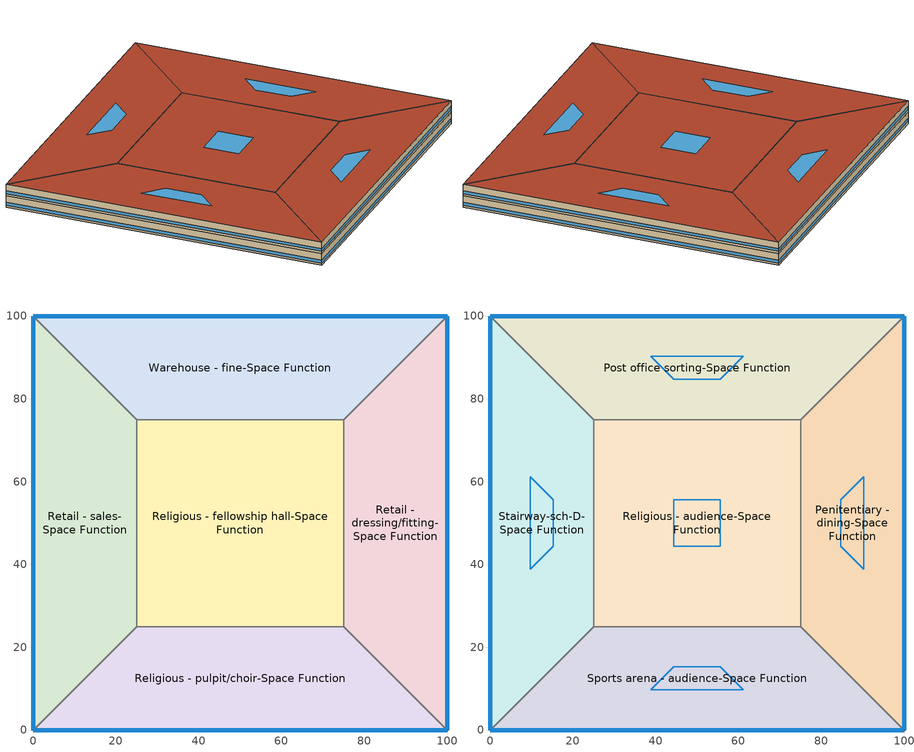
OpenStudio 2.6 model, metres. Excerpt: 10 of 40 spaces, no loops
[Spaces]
Retail - sales-Space Function
 floor to Sports arena - court c1-Space Function: 0,0 0,100 25,75 25,25 z22.8
 wall outside: 0,100 0,0 z22.8:26.6
 wall to Warehouse - fine-Space Function: 25,75 0,100 z22.8:26.6
 wall to Religious - fellowship hall-Space Function: 25,25 25,75 z22.8:26.6
 wall to Religious - pulpit/choir-Space Function: 0,0 25,25 z22.8:26.6
 window: 0,99.97 0,0.03 z23.56:24.51
Warehouse - fine-Space Function
 floor to Sports arena - ring-Space Function: 0,100 100,100 75,75 25,75 z22.8
 wall outside: 100,100 0,100 z22.8:26.6
 wall to Retail - dressing/fitting-Space Function: 75,75 100,100 z22.8:26.6
 wall to Religious - fellowship hall-Space Function: 25,75 75,75 z22.8:26.6
 window: 99.97,100 0.03,100 z23.56:24.51
Retail - dressing/fitting-Space Function
 floor to Sales area-Space Function: 100,100 100,0 75,25 75,75 z22.8
 wall outside: 100,0 100,100 z22.8:26.6
 wall to Religious - pulpit/choir-Space Function: 75,25 100,0 z22.8:26.6
 wall to Religious - fellowship hall-Space Function: 75,75 75,25 z22.8:26.6
 window: 100,0.03 100,99.97 z23.56:24.51
Religious - pulpit/choir-Space Function
 floor to Retail - mall concourse-Space Function: 100,0 0,0 25,25 75,25 z22.8
 wall outside: 0,0 100,0 z22.8:26.6
 wall to Religious - fellowship hall-Space Function: 75,25 25,25 z22.8:26.6
 window: 0.03,0 99.97,0 z23.56:24.51
Religious - fellowship hall-Space Function
 floor to Transp. concourse-Space Function: 25,25 25,75 75,75 75,25 z22.8
Stairway-sch-D-Space Function
 floor to Retail - sales-Space Function: 0,0 0,100 25,75 25,25 z26.6
 wall outside: 0,100 0,0 z26.6:30.4
 wall to Post office sorting-Space Function: 25,75 0,100 z26.6:30.4
 wall to Religious - audience-Space Function: 25,25 25,75 z26.6:30.4
 wall to Sports arena - audience-Space Function: 0,0 25,25 z26.6:30.4
 window: 0,99.97 0,0.03 z27.36:28.31
 roof outside: 25,25 25,75 0,100 0,0 z30.4
 skylight: 15.3,44.41 15.3,55.59 9.7,61.18 9.7,38.82 z30.4
Post office sorting-Space Function
 floor to Warehouse - fine-Space Function: 0,100 100,100 75,75 25,75 z26.6
 wall outside: 100,100 0,100 z26.6:30.4
 wall to Penitentiary - dining-Space Function: 75,75 100,100 z26.6:30.4
 wall to Religious - audience-Space Function: 25,75 75,75 z26.6:30.4
 window: 99.97,100 0.03,100 z27.36:28.31
 roof outside: 25,75 75,75 100,100 0,100 z30.4
 skylight: 44.41,84.7 55.59,84.7 61.18,90.3 38.82,90.3 z30.4
Penitentiary - dining-Space Function
 floor to Retail - dressing/fitting-Space Function: 100,100 100,0 75,25 75,75 z26.6
 wall outside: 100,0 100,100 z26.6:30.4
 wall to Sports arena - audience-Space Function: 75,25 100,0 z26.6:30.4
 wall to Religious - audience-Space Function: 75,75 75,25 z26.6:30.4
 window: 100,0.03 100,99.97 z27.36:28.31
 roof outside: 75,75 75,25 100,0 100,100 z30.4
 skylight: 84.7,55.59 84.7,44.41 90.3,38.82 90.3,61.18 z30.4
Sports arena - audience-Space Function
 floor to Religious - pulpit/choir-Space Function: 100,0 0,0 25,25 75,25 z26.6
 wall outside: 0,0 100,0 z26.6:30.4
 wall to Religious - audience-Space Function: 75,25 25,25 z26.6:30.4
 window: 0.03,0 99.97,0 z27.36:28.31
 roof outside: 75,25 25,25 0,0 100,0 z30.4
 skylight: 55.59,15.3 44.41,15.3 38.82,9.7 61.18,9.7 z30.4
Religious - audience-Space Function
 floor to Religious - fellowship hall-Space Function: 25,25 25,75 75,75 75,25 z26.6
 roof outside: 75,25 75,75 25,75 25,25 z30.4
 skylight: 55.59,44.41 55.59,55.59 44.41,55.59 44.41,44.41 z30.4
[Building]
Building 1: Default Construction Set=BTAP-Mass at hdd = 6250.0; Standards Number of Stories=8; Standards Number of Above Ground Stories=8; Standards Building Type=NECB2011_unknown
[Site]
Fort McMurray AP_AB_CAN: Latitude {deg}=56.653; Longitude {deg}=-111.223; Time Zone {hr}=-7; Elevation {m}=369.1
[Site:WaterMainsTemperature]
Calculation Method=Correlation; Annual Average Outdoor Air Temperature {C}=1.875; Maximum Difference In Monthly Average Outdoor Air Temperatures {deltaC}=34.4
[SizingPeriod:DesignDay] Barometric Pressure {Pa}=96969; Sky Clearness=0; Rain Indicator=0; Snow Indicator=0; Day of Month=21; Daylight Saving Time Indicator=0; Humidity Indicating Type=Wetbulb; Dry-Bulb Temperature Range Modifier Type=DefaultMultipliers
Name | Maximum Dry-Bulb Temperature {C} | Daily Dry-Bulb Temperature Range {deltaC} | Humidity Indicating Conditions at Maximum Dry-Bulb | Wind Speed {m/s} | Wind Direction {deg} | Month | Day Type | Solar Model Indicator | ASHRAE Taub | ASHRAE Taud
Fort McMurray AP Ann Htg 99.6% Condns DB | -36.2 | 0 | -36.2 | 1 | 90 | 1 | WinterDesignDay | ASHRAEClearSky
Fort McMurray AP Ann Clg .4% Condns DB=>MWB | 28.9 | 12.4 | 17.8 | 3.7 | 250 | 7 | SummerDesignDay | ASHRAETau | 0.377 | 2.403
[Site:GroundTemperature:BuildingSurface]
19.527, 19.502, 19.536, 19.598, 20.002, 21.64, 22.225, 22.375, 21.449, 20.121, 19.802, 19.633
[Material:NoMass] Roughness=Smooth; Thermal Absorptance=0.9; Solar Absorptance=0.7
Name | Thermal Resistance {m2-K/W} | Visible Absorptance
Typical Carpet Pad; Typical Carpet Pad 1 | 0.21648 | 0.8
Typical Insulation 1 | 5.91238 | 0.7
Typical Insulation 2 | 4.49096 | 0.7
Typical Insulation 3 | 6.17282 | 0.7
Typical Carpet Pad 2 | 1.25503 | 0.8
Typical Carpet Pad 3; Typical Carpet Pad 4 | 3.45515 | 0.8
Typical Insulation 4 | 0.454528 | 0.7
Typical Insulation 5 | 0.454545 | 0.7
[Material]
Name | Roughness | Thickness {m} | Conductivity {W/m-K} | Density {kg/m3} | Specific Heat {J/kg-K} | Thermal Absorptance | Solar Absorptance | Visible Absorptance
G05 25mm wood | MediumSmooth | 0.0254 | 0.15 | 608 | 1630 | 0.9 | 0.5 | 0.5
100mm Normalweight concrete floor 1 | MediumSmooth | 0.1016 | 2.31 | 2322 | 832
G01 13mm gypsum board 1 | Smooth | 0.0127 | 0.16 | 800 | 1090 | 0.9 | 0.7 | 0.5
4 in. Normalweight Concrete Floor 1 | MediumRough | 0.1016 | 2.31 | 2322 | 832 | 0.9 | 0.7 | 0.7
1IN Stucco 1 | Smooth | 0.0253 | 0.6918 | 1858 | 837 | 0.9 | 0.7 | 0.92
8IN CONCRETE HW RefBldg 1 | Rough | 0.2032 | 1.311 | 2240 | 836.8 | 0.9 | 0.7 | 0.7
1/2IN Gypsum 1 | Smooth | 0.0127 | 0.16 | 784.9 | 830 | 0.9 | 0.4 | 0.4
Metal Roof Surface 1; F08 Metal surface 1 | Smooth | 0.0008 | 45.28 | 7824 | 500 | 0.9 | 0.7 | 0.7
6 in. Normalweight Concrete Floor 1; 6 in. Normalweight Concrete Floor 2; 6 in. Normalweight Concrete Floor 3 | MediumRough | 0.1524 | 2.31 | 2322 | 832 | 0.9 | 0.7 | 0.7
[Construction]
BTAP-Int-Partition; BTAP-Int-Door: G05 25mm wood
BTAP-Int-Floor: 100mm Normalweight concrete floor 1, Typical Carpet Pad
BTAP-Int-Wall: G01 13mm gypsum board 1, G01 13mm gypsum board 1
BTAP-Int-Ceiling: Typical Carpet Pad, 100mm Normalweight concrete floor 1
BTAP-Int-Window: SimpleGlazing
BTAP-Ext-Floor-Mass:U-0.162: Typical Insulation 1, 4 in. Normalweight Concrete Floor 1, Typical Carpet Pad 1
BTAP-Ext-Wall-Mass:U-0.21: 1IN Stucco 1, 8IN CONCRETE HW RefBldg 1, Typical Insulation 2, 1/2IN Gypsum 1
BTAP-Ext-Roof-Metal:U-0.162: Metal Roof Surface 1, Typical Insulation 3
BTAP-Grnd-Floor-Mass:U-0.757: 6 in. Normalweight Concrete Floor 1, Typical Carpet Pad 2
BTAP-Grnd-Wall-Mass:U-0.284: 6 in. Normalweight Concrete Floor 2, Typical Carpet Pad 3
BTAP-Grnd-Roof-Mass:U-0.284: 6 in. Normalweight Concrete Floor 3, Typical Carpet Pad 4
BTAP-Ext-FixedWindow:U=0.220 SHGC=0.600; BTAP-Ext-GlassDoors:U=0.220 SHGC=0.600; BTAP-Ext-Skylights:U=0.220 SHGC=0.600; BTAP-Ext-DaylightDomes:U=0.220 SHGC=0.600; BTAP-Ext-DaylightDiffuser:U=0.220 SHGC=0.600: SimpleGlazing:U=0.220 SHGC=0.600
BTAP-Ext-Door:U-2.2: F08 Metal surface 1, Typical Insulation 4
BTAP-Ext-OverHeadDoor:U-2.2: Typical Insulation 5
[DefaultConstructionSet]
BTAP-Mass at hdd = 6250.0: Default Exterior Surface Constructions=BTAP-Mass at hdd = 6250.0; Default Interior Surface Constructions=Default Surface Constructions 2; Default Ground Contact Surface Constructions=BTAP-Mass at hdd = 6250.0 1; Default Exterior SubSurface Constructions=BTAP-Mass at hdd = 6250.0; Default Interior SubSurface Constructions=Default Sub Surface Constructions 2; Interior Partition Construction=BTAP-Int-Partition
[DefaultSurfaceConstructions]
Name | Floor Construction | Wall Construction | Roof Ceiling Construction
Default Surface Constructions 2 | BTAP-Int-Floor | BTAP-Int-Wall | BTAP-Int-Ceiling
BTAP-Mass at hdd = 6250.0 | BTAP-Ext-Floor-Mass:U-0.162 | BTAP-Ext-Wall-Mass:U-0.21 | BTAP-Ext-Roof-Metal:U-0.162
BTAP-Mass at hdd = 6250.0 1 | BTAP-Grnd-Floor-Mass:U-0.757 | BTAP-Grnd-Wall-Mass:U-0.284 | BTAP-Grnd-Roof-Mass:U-0.284
[DefaultSubSurfaceConstructions]
Name | Fixed Window Construction | Operable Window Construction | Door Construction | Glass Door Construction | Overhead Door Construction | Skylight Construction | Tubular Daylight Dome Construction | Tubular Daylight Diffuser Construction
Default Sub Surface Constructions 2 | BTAP-Int-Window | BTAP-Int-Window | BTAP-Int-Door
BTAP-Mass at hdd = 6250.0 | BTAP-Ext-FixedWindow:U=0.220 SHGC=0.600 | BTAP-Ext-FixedWindow:U=0.220 SHGC=0.600 | BTAP-Ext-Door:U-2.2 | BTAP-Ext-GlassDoors:U=0.220 SHGC=0.600 | BTAP-Ext-OverHeadDoor:U-2.2 | BTAP-Ext-Skylights:U=0.220 SHGC=0.600 | BTAP-Ext-DaylightDomes:U=0.220 SHGC=0.600 | BTAP-Ext-DaylightDiffuser:U=0.220 SHGC=0.600
[WindowMaterial:SimpleGlazingSystem] U-Factor {W/m2-K}=2.2; Solar Heat Gain Coefficient=0.6; Visible Transmittance=0.21
SimpleGlazing; SimpleGlazing:U=0.220 SHGC=0.600
[BuildingStory] Nominal Floor to Floor Height {m}=3.8
Name | Nominal Z Coordinate {m}
Story 7 | 22.8
Story 8 | 26.6
[Space]
Name | Space Type | Building Story | Thermal Zone
Retail - sales-Space Function | Space Function Retail - sales | Story 7 | ALL_ST=Retail - sales_FL=Story 7_SCH=C
Warehouse - fine-Space Function | Space Function Warehouse - fine | Story 7 | ALL_ST=Warehouse - fine_FL=Story 7_SCH=A
Retail - dressing/fitting-Space Function | Space Function Retail - dressing/fitting | Story 7 | ALL_ST=Retail - dressing/fitting_FL=Story 7_SCH=C
Religious - pulpit/choir-Space Function | Space Function Religious - pulpit/choir | Story 7 | ALL_ST=Religious - pulpit/choir_FL=Story 7_SCH=I
Religious - fellowship hall-Space Function | Space Function Religious - fellowship hall | Story 7 | ALL_ST=Religious - fellowship hall_FL=Story 7_SCH=C
Stairway-sch-D-Space Function | Space Function Stairway-sch-A | Story 8 | WILD_ST=Stairway-sch-D_FL=Story 8_SCH=A
Post office sorting-Space Function | Space Function Post office sorting | Story 8 | ALL_ST=Post office sorting_FL=Story 8_SCH=A
Penitentiary - dining-Space Function | Space Function Penitentiary - dining | Story 8 | ALL_ST=Penitentiary - dining_FL=Story 8_SCH=B
Sports arena - audience-Space Function | Space Function Sports arena - audience | Story 8 | ALL_ST=Sports arena - audience_FL=Story 8_SCH=B
Religious - audience-Space Function | Space Function Religious - audience | Story 8 | ALL_ST=Religious - audience_FL=Story 8_SCH=I
[SpaceType] Standards Building Type=Space Function
Name | Default Schedule Set | Design Specification Outdoor Air Object | Standards Space Type
Space Function Penitentiary - dining | Space Function Penitentiary - dining Schedule Set | Space Function Penitentiary - dining Ventilation | Penitentiary - dining
Space Function Post office sorting | Space Function Post office sorting Schedule Set | Space Function Post office sorting Ventilation | Post office sorting
Space Function Religious - audience | Space Function Religious - audience Schedule Set | Space Function Religious - audience Ventilation | Religious - audience
Space Function Religious - fellowship hall | Space Function Religious - fellowship hall Schedule Set | Space Function Religious - fellowship hall Ventilation | Religious - fellowship hall
Space Function Religious - pulpit/choir | Space Function Religious - pulpit/choir Schedule Set | Space Function Religious - pulpit/choir Ventilation | Religious - pulpit/choir
Space Function Retail - dressing/fitting | Space Function Retail - dressing/fitting Schedule Set | Space Function Retail - dressing/fitting Ventilation | Retail - dressing/fitting
Space Function Retail - sales | Space Function Retail - sales Schedule Set | Space Function Retail - sales Ventilation | Retail - sales
Space Function Sports arena - audience | Space Function Sports arena - audience Schedule Set | Space Function Sports arena - audience Ventilation | Sports arena - audience
Space Function Stairway-sch-A | Space Function Stairway-sch-A Schedule Set | Space Function Stairway-sch-A Ventilation | Stairway-sch-A
Space Function Warehouse - fine | Space Function Warehouse - fine Schedule Set | Space Function Warehouse - fine Ventilation | Warehouse - fine
[People:Definition] Number of People Calculation Method=People/Area; Fraction Radiant=0.3
Name | People per Space Floor Area {person/m2}
Space Function Penitentiary - dining People Definition | 0.0999967
Space Function Post office sorting People Definition | 0.0500522
Space Function Religious - audience People Definition; Space Function Religious - fellowship hall People Definition; Space Function Religious - pulpit/choir People Definition; Space Function Sports arena - audience People Definition | 0.199993
Space Function Retail - dressing/fitting People Definition; Space Function Retail - sales People Definition | 0.0333681
Space Function Stairway-sch-A People Definition | 0.0049514
Space Function Warehouse - fine People Definition | 0.0200209
[People] Work Efficiency Schedule=Work Efficiency Schedule; Clothing Insulation Schedule=Clothing Schedule; Air Velocity Schedule=Air Velocity Schedule; Multiplier=1
Name | People Definition | Space or SpaceType
Space Function Penitentiary - dining People | Space Function Penitentiary - dining People Definition | Space Function Penitentiary - dining
Space Function Post office sorting People | Space Function Post office sorting People Definition | Space Function Post office sorting
Space Function Religious - audience People | Space Function Religious - audience People Definition | Space Function Religious - audience
Space Function Religious - fellowship hall People | Space Function Religious - fellowship hall People Definition | Space Function Religious - fellowship hall
Space Function Religious - pulpit/choir People | Space Function Religious - pulpit/choir People Definition | Space Function Religious - pulpit/choir
Space Function Retail - dressing/fitting People | Space Function Retail - dressing/fitting People Definition | Space Function Retail - dressing/fitting
Space Function Retail - sales People | Space Function Retail - sales People Definition | Space Function Retail - sales
Space Function Sports arena - audience People | Space Function Sports arena - audience People Definition | Space Function Sports arena - audience
Space Function Stairway-sch-A People | Space Function Stairway-sch-A People Definition | Space Function Stairway-sch-A
Space Function Warehouse - fine People | Space Function Warehouse - fine People Definition | Space Function Warehouse - fine
[Lights:Definition] Design Level Calculation Method=Watts/Area; Fraction Radiant=0.5; Fraction Visible=0.2
Name | Watts per Space Floor Area {W/m2}
Space Function Penitentiary - dining Lights Definition | 11.4999
Space Function Post office sorting Lights Definition | 10.0999
Space Function Religious - audience Lights Definition; Space Function Religious - pulpit/choir Lights Definition | 18.1998
Space Function Religious - fellowship hall Lights Definition | 6.89994
Space Function Retail - dressing/fitting Lights Definition | 8.45993
Space Function Retail - sales Lights Definition | 18.0998
Space Function Sports arena - audience Lights Definition | 4.59996
Space Function Stairway-sch-A Lights Definition | 7.39994
Space Function Warehouse - fine Lights Definition | 10.1999
[Lights] Fraction Replaceable=1
Name | Lights Definition | Space or SpaceType
Space Function Penitentiary - dining Lights | Space Function Penitentiary - dining Lights Definition | Space Function Penitentiary - dining
Space Function Post office sorting Lights | Space Function Post office sorting Lights Definition | Space Function Post office sorting
Space Function Religious - audience Lights | Space Function Religious - audience Lights Definition | Space Function Religious - audience
Space Function Religious - fellowship hall Lights | Space Function Religious - fellowship hall Lights Definition | Space Function Religious - fellowship hall
Space Function Religious - pulpit/choir Lights | Space Function Religious - pulpit/choir Lights Definition | Space Function Religious - pulpit/choir
Space Function Retail - dressing/fitting Lights | Space Function Retail - dressing/fitting Lights Definition | Space Function Retail - dressing/fitting
Space Function Retail - sales Lights | Space Function Retail - sales Lights Definition | Space Function Retail - sales
Space Function Sports arena - audience Lights | Space Function Sports arena - audience Lights Definition | Space Function Sports arena - audience
Space Function Stairway-sch-A Lights | Space Function Stairway-sch-A Lights Definition | Space Function Stairway-sch-A
Space Function Warehouse - fine Lights | Space Function Warehouse - fine Lights Definition | Space Function Warehouse - fine
[ElectricEquipment:Definition] Design Level Calculation Method=Watts/Area; Fraction Radiant=0.5
Name | Watts per Space Floor Area {W/m2}
Space Function Penitentiary - dining Elec Equip Definition; Space Function Religious - audience Elec Equip Definition; Space Function Religious - fellowship hall Elec Equip Definition; Space Function Religious - pulpit/choir Elec Equip Definition; Space Function Warehouse - fine Elec Equip Definition | 0.999992
Space Function Post office sorting Elec Equip Definition | 7.49994
Space Function Retail - dressing/fitting Elec Equip Definition; Space Function Retail - sales Elec Equip Definition | 2.49998
[ElectricEquipment]
Name | Electric Equipment Definition | Space or SpaceType
Space Function Penitentiary - dining Elec Equip | Space Function Penitentiary - dining Elec Equip Definition | Space Function Penitentiary - dining
Space Function Post office sorting Elec Equip | Space Function Post office sorting Elec Equip Definition | Space Function Post office sorting
Space Function Religious - audience Elec Equip | Space Function Religious - audience Elec Equip Definition | Space Function Religious - audience
Space Function Religious - fellowship hall Elec Equip | Space Function Religious - fellowship hall Elec Equip Definition | Space Function Religious - fellowship hall
Space Function Religious - pulpit/choir Elec Equip | Space Function Religious - pulpit/choir Elec Equip Definition | Space Function Religious - pulpit/choir
Space Function Retail - dressing/fitting Elec Equip | Space Function Retail - dressing/fitting Elec Equip Definition | Space Function Retail - dressing/fitting
Space Function Retail - sales Elec Equip | Space Function Retail - sales Elec Equip Definition | Space Function Retail - sales
Space Function Warehouse - fine Elec Equip | Space Function Warehouse - fine Elec Equip Definition | Space Function Warehouse - fine
[DesignSpecification:OutdoorAir] Outdoor Air Method=Sum; Outdoor Air Flow per Person {m3/s-person}=0; Outdoor Air Flow Rate {m3/s}=0; Outdoor Air Flow Air Changes per Hour {1/hr}=0
Name | Outdoor Air Flow per Floor Area {m3/s-m2}
Space Function Penitentiary - dining Ventilation | 0.0035814
Space Function Post office sorting Ventilation | 0.00087884
Space Function Religious - audience Ventilation; Space Function Religious - fellowship hall Ventilation; Space Function Religious - pulpit/choir Ventilation | 0.0033528
Space Function Retail - dressing/fitting Ventilation; Space Function Retail - sales Ventilation | 0.00118364
Space Function Sports arena - audience Ventilation | 0.0060198
Space Function Stairway-sch-A Ventilation; Space Function Warehouse - fine Ventilation | 0.0003048
[DefaultScheduleSet] People Activity Level Schedule=NECB-Activity; Infiltration Schedule=Always On
Name | Number of People Schedule | Lighting Schedule | Electric Equipment Schedule
Space Function Penitentiary - dining Schedule Set; Space Function Sports arena - audience Schedule Set | NECB-B-Occupancy | NECB-B-Lighting | NECB-B-Electric-Equipment
Space Function Post office sorting Schedule Set; Space Function Stairway-sch-A Schedule Set; Space Function Warehouse - fine Schedule Set | NECB-A-Occupancy | NECB-A-Lighting | NECB-A-Electric-Equipment
Space Function Religious - audience Schedule Set; Space Function Religious - pulpit/choir Schedule Set | NECB-I-Occupancy | NECB-I-Lighting | NECB-I-Electric-Equipment
Space Function Religious - fellowship hall Schedule Set; Space Function Retail - dressing/fitting Schedule Set; Space Function Retail - sales Schedule Set | NECB-C-Occupancy | NECB-C-Lighting | NECB-C-Electric-Equipment
[ThermostatSetpoint:DualSetpoint]
Name | Heating Setpoint Temperature Schedule | Cooling Setpoint Temperature Schedule
Space Function Penitentiary - dining Thermostat 3; Space Function Sports arena - audience Thermostat 3 | NECB-B-Thermostat Setpoint-Heating | NECB-B-Thermostat Setpoint-Cooling
Space Function Post office sorting Thermostat 3; Space Function Warehouse - fine Thermostat 3; Space Function Stairway-sch-A Thermostat 6 | NECB-A-Thermostat Setpoint-Heating | NECB-A-Thermostat Setpoint-Cooling
Space Function Religious - audience Thermostat 3; Space Function Religious - pulpit/choir Thermostat 3 | NECB-I-Thermostat Setpoint-Heating | NECB-I-Thermostat Setpoint-Cooling
Space Function Religious - fellowship hall Thermostat 3; Space Function Retail - dressing/fitting Thermostat 3; Space Function Retail - sales Thermostat 3 | NECB-C-Thermostat Setpoint-Heating | NECB-C-Thermostat Setpoint-Cooling
[SpaceInfiltration:DesignFlowRate] Schedule=Always On Discrete; Design Flow Rate Calculation Method=Flow/ExteriorArea; Flow per Exterior Surface Area {m3/s-m2}=0.00025; Constant Term Coefficient=0; Temperature Term Coefficient=0; Velocity Term Coefficient=0.224; Velocity Squared Term Coefficient=0
Name | Space or SpaceType
Penitentiary - dining-Space Function Infiltration | Penitentiary - dining-Space Function
Post office sorting-Space Function Infiltration | Post office sorting-Space Function
Religious - audience-Space Function Infiltration | Religious - audience-Space Function
Religious - pulpit/choir-Space Function Infiltration | Religious - pulpit/choir-Space Function
Retail - dressing/fitting-Space Function Infiltration | Retail - dressing/fitting-Space Function
Retail - sales-Space Function Infiltration | Retail - sales-Space Function
Sports arena - audience-Space Function Infiltration | Sports arena - audience-Space Function
Stairway-sch-D-Space Function Infiltration | Stairway-sch-D-Space Function
Warehouse - fine-Space Function Infiltration | Warehouse - fine-Space Function
[ThermalZone] Use Ideal Air Loads=No
Name | Thermostat
ALL_ST=Penitentiary - dining_FL=Story 8_SCH=B | Space Function Penitentiary - dining Thermostat 3
ALL_ST=Post office sorting_FL=Story 8_SCH=A | Space Function Post office sorting Thermostat 3
ALL_ST=Religious - audience_FL=Story 8_SCH=I | Space Function Religious - audience Thermostat 3
ALL_ST=Religious - fellowship hall_FL=Story 7_SCH=C | Space Function Religious - fellowship hall Thermostat 3
ALL_ST=Religious - pulpit/choir_FL=Story 7_SCH=I | Space Function Religious - pulpit/choir Thermostat 3
ALL_ST=Retail - dressing/fitting_FL=Story 7_SCH=C | Space Function Retail - dressing/fitting Thermostat 3
ALL_ST=Retail - sales_FL=Story 7_SCH=C | Space Function Retail - sales Thermostat 3
ALL_ST=Sports arena - audience_FL=Story 8_SCH=B | Space Function Sports arena - audience Thermostat 3
ALL_ST=Warehouse - fine_FL=Story 7_SCH=A | Space Function Warehouse - fine Thermostat 3
WILD_ST=Stairway-sch-D_FL=Story 8_SCH=A | Space Function Stairway-sch-A Thermostat 6
[AvailabilityManager:NightCycle] Control Type=CycleOnAny; Thermostat Tolerance {deltaC}=1; Cycling Run Time {s}=3600
Availability Manager Night Cycle 1; Availability Manager Night Cycle 2; Availability Manager Night Cycle 3; Availability Manager Night Cycle 4; Availability Manager Night Cycle 5; Availability Manager Night Cycle 6; Availability Manager Night Cycle 7; Availability Manager Night Cycle 8; Availability Manager Night Cycle 9; Availability Manager Night Cycle 10; Availability Manager Night Cycle 11; Availability Manager Night Cycle 12; Availability Manager Night Cycle 13; Availability Manager Night Cycle 14; Availability Manager Night Cycle 15; Availability Manager Night Cycle 16; Availability Manager Night Cycle 17
[HeatExchanger:AirToAir:SensibleAndLatent] Availability Schedule=Always On Discrete; Nominal Supply Air Flow Rate {m3/s}=autosize; Sensible Effectiveness at 100% Heating Air Flow=0.5; Latent Effectiveness at 100% Heating Air Flow=0.5; Sensible Effectiveness at 75% Heating Air Flow=0.5; Latent Effectiveness at 75% Heating Air Flow=0.5; Sensible Effectiveness at 100% Cooling Air Flow=0.5; Latent Effectiveness at 100% Cooling Air Flow=0.5; Sensible Effectiveness at 75% Cooling Air Flow=0.5; Latent Effectiveness at 75% Cooling Air Flow=0.5; Supply Air Outlet Temperature Control=Yes; Heat Exchanger Type=Rotary; Frost Control Type=ExhaustOnly; Threshold Temperature {C}=-23.3; Initial Defrost Time Fraction=0.167; Rate of Defrost Time Fraction Increase {1/K}=1.44; Economizer Lockout=Yes
Name | Nominal Electric Power {W}
Sys_3_PSZ ALL_ST=Penitentiary - dining_FL=Story 8_SCH=B ERV | 4868.1
Sys_4_PSZ_ALL_ST=Storage area_FL=Story 2_SCH=E ERV | 1963.57
Sys_4_PSZ_WILD_ST=Stairway-sch-A_FL=Story 4_SCH=A ERV | 4150.51
Sys_6_VAV with Reheat ERV | 2100.26
Sys_6_VAV with Reheat 1 ERV | 7430.92
Sys_6_VAV with Reheat 3 ERV | 5726.93
Sys_6_VAV with Reheat 4 ERV | 15584.1
Sys_6_VAV with Reheat 5 ERV | 13759.4
Sys_6_VAV with Reheat 6 ERV | 15344.9
[SetpointManager:OutdoorAirPretreat] Minimum Setpoint Temperature {C}=-99; Maximum Setpoint Temperature {C}=99; Minimum Setpoint Humidity Ratio {kgWater/kgDryAir}=1e-05; Maximum Setpoint Humidity Ratio {kgWater/kgDryAir}=1
Setpoint Manager Outdoor Air Pretreat 1; Setpoint Manager Outdoor Air Pretreat 2; Setpoint Manager Outdoor Air Pretreat 3; Setpoint Manager Outdoor Air Pretreat 4; Setpoint Manager Outdoor Air Pretreat 5; Setpoint Manager Outdoor Air Pretreat 6; Setpoint Manager Outdoor Air Pretreat 7; Setpoint Manager Outdoor Air Pretreat 8; Setpoint Manager Outdoor Air Pretreat 9
[Schedule:Ruleset]
Clothing Schedule: Default Day Schedule=Clothing Schedule Default Winter Clothes
Air Velocity Schedule: Default Day Schedule=Air Velocity Schedule Default
Work Efficiency Schedule: Default Day Schedule=Work Efficiency Schedule Default
NECB-B-Occupancy: Default Day Schedule=NECB-B-Occupancy Default
NECB-Activity: Default Day Schedule=NECB-Activity Default; Summer Design Day Schedule=NECB-Activity Summer Design Day; Winter Design Day Schedule=NECB-Activity Winter Design Day
NECB-B-Lighting: Default Day Schedule=NECB-B-Lighting Default
NECB-B-Electric-Equipment: Default Day Schedule=NECB-B-Electric-Equipment Default
Always On: Default Day Schedule=Always On Default
NECB-B-Thermostat Setpoint-Heating: Default Day Schedule=NECB-B-Thermostat Setpoint-Heating Default
NECB-B-Thermostat Setpoint-Cooling: Default Day Schedule=NECB-B-Thermostat Setpoint-Cooling Default
NECB-A-Occupancy: Default Day Schedule=NECB-A-Occupancy Default
NECB-A-Lighting: Default Day Schedule=NECB-A-Lighting Default
NECB-A-Electric-Equipment: Default Day Schedule=NECB-A-Electric-Equipment Default
NECB-A-Thermostat Setpoint-Heating: Default Day Schedule=NECB-A-Thermostat Setpoint-Heating Default
NECB-A-Thermostat Setpoint-Cooling: Default Day Schedule=NECB-A-Thermostat Setpoint-Cooling Default
NECB-I-Occupancy: Default Day Schedule=NECB-I-Occupancy Default
NECB-I-Lighting: Default Day Schedule=NECB-I-Lighting Default
NECB-I-Electric-Equipment: Default Day Schedule=NECB-I-Electric-Equipment Default
NECB-I-Thermostat Setpoint-Heating: Default Day Schedule=NECB-I-Thermostat Setpoint-Heating Default
NECB-I-Thermostat Setpoint-Cooling: Default Day Schedule=NECB-I-Thermostat Setpoint-Cooling Default
NECB-C-Occupancy: Default Day Schedule=NECB-C-Occupancy Default
NECB-C-Lighting: Default Day Schedule=NECB-C-Lighting Default
NECB-C-Electric-Equipment: Default Day Schedule=NECB-C-Electric-Equipment Default
NECB-C-Thermostat Setpoint-Heating: Default Day Schedule=NECB-C-Thermostat Setpoint-Heating Default
NECB-C-Thermostat Setpoint-Cooling: Default Day Schedule=NECB-C-Thermostat Setpoint-Cooling Default
[Schedule:Day]
Clothing Schedule Default Winter Clothes; Always On Default: 24, 0, 1
Clothing Schedule Summer Clothes: 24, 0, 0.5
Air Velocity Schedule Default; NECB-A-Electric-Equipment Sat Day; NECB-A-Electric-Equipment Sun|Hol Day: 24, 0, 0.2
Work Efficiency Schedule Default; NECB-A-Occupancy Sat Day; NECB-A-Occupancy Sun|Hol Day: 24, 0, 0
NECB-B-Occupancy Default; NECB-B-Occupancy Default|Wkdy Day: 1, 0, 0.3, 2, 0, 0.1, 9, 0, 0, 10, 0, 0.1, 11, 0, 0.2, 12, 0, 0.5, 13, 0, 0.9, 14, 0, 0.8, 15, 0, 0.5, 17, 0, 0.2, 18, 0, 0.3, 19, 0, 0.6, 22, 0, 0.9, 23, 0, 0.6, 24, 0, 0.4
NECB-B-Occupancy Sat Day: 1, 0, 0.5, 2, 0, 0.3, 9, 0, 0, 10, 0, 0.1, 11, 0, 0.2, 12, 0, 0.5, 13, 0, 0.9, 14, 0, 0.8, 15, 0, 0.5, 17, 0, 0.2, 18, 0, 0.3, 19, 0, 0.6, 22, 0, 0.9, 24, 0, 0.6
NECB-B-Occupancy Sun|Hol Day: 1, 0, 0.1, 2, 0, 0.3, 10, 0, 0, 11, 0, 0.1, 12, 0, 0.4, 14, 0, 0.5, 15, 0, 0.4, 18, 0, 0.2, 19, 0, 0.5, 21, 0, 0.7, 22, 0, 0.5, 23, 0, 0.3, 24, 0, 0.1
NECB-Activity Default; NECB-Activity Winter Design Day; NECB-Activity Summer Design Day: 24, 0, 130
NECB-B-Lighting Default; NECB-B-Lighting Default|Wkdy Day; NECB-B-Lighting Sat Day; NECB-B-Electric-Equipment Default; NECB-B-Electric-Equipment Default|Wkdy Day; NECB-B-Electric-Equipment Sat Day: 1, 0, 0.9, 2, 0, 0.5, 9, 0, 0.1, 10, 0, 0.5, 11, 0, 0.7, 24, 0, 0.9
NECB-B-Lighting Sun|Hol Day; NECB-B-Electric-Equipment Sun|Hol Day: 2, 0, 0.5, 10, 0, 0.1, 11, 0, 0.5, 23, 0, 0.9, 24, 0, 0.5
NECB-B-Thermostat Setpoint-Heating Default; NECB-B-Thermostat Setpoint-Heating Default|Wkdy Day; NECB-B-Thermostat Setpoint-Heating Sat Day: 2, 0, 22, 8, 0, 18, 9, 0, 20, 24, 0, 22
NECB-B-Thermostat Setpoint-Heating Sun|Hol Day: 1, 0, 18, 2, 0, 22, 9, 0, 18, 10, 0, 20, 23, 0, 22, 24, 0, 18
NECB-B-Thermostat Setpoint-Cooling Default; NECB-B-Thermostat Setpoint-Cooling Default|Wkdy Day; NECB-B-Thermostat Setpoint-Cooling Sat Day: 1, 0, 24, 8, 0, 35, 24, 0, 24
NECB-B-Thermostat Setpoint-Cooling Sun|Hol Day: 9, 0, 35, 23, 0, 24, 24, 0, 35
NECB-A-Occupancy Default; NECB-A-Occupancy Default|Wkdy Day: 7, 0, 0, 8, 0, 0.1, 9, 0, 0.7, 12, 0, 0.9, 14, 0, 0.5, 17, 0, 0.9, 18, 0, 0.7, 19, 0, 0.3, 23, 0, 0.1, 24, 0, 0
NECB-A-Lighting Default; NECB-A-Lighting Default|Wkdy Day: 7, 0, 0.05, 8, 0, 0.3, 9, 0, 0.8, 17, 0, 0.9, 18, 0, 0.8, 19, 0, 0.5, 21, 0, 0.3, 23, 0, 0.1, 24, 0, 0.05
NECB-A-Lighting Sat Day; NECB-A-Lighting Sun|Hol Day: 24, 0, 0.05
NECB-A-Electric-Equipment Default; NECB-A-Electric-Equipment Default|Wkdy Day: 7, 0, 0.2, 8, 0, 0.3, 9, 0, 0.8, 18, 0, 0.9, 19, 0, 0.5, 21, 0, 0.3, 24, 0, 0.2
NECB-A-Thermostat Setpoint-Heating Default; NECB-A-Thermostat Setpoint-Heating Default|Wkdy Day: 6, 0, 18, 7, 0, 20, 21, 0, 22, 24, 0, 18
NECB-A-Thermostat Setpoint-Heating Sat Day; NECB-A-Thermostat Setpoint-Heating Sun|Hol Day: 24, 0, 18
NECB-A-Thermostat Setpoint-Cooling Default; NECB-A-Thermostat Setpoint-Cooling Default|Wkdy Day: 6, 0, 35, 21, 0, 24, 24, 0, 35
NECB-A-Thermostat Setpoint-Cooling Sat Day; NECB-A-Thermostat Setpoint-Cooling Sun|Hol Day: 24, 0, 35
NECB-I-Occupancy Default; NECB-I-Occupancy Default|Wkdy Day: 1, 0, 0.1, 15, 0, 0, 18, 0, 0.1, 19, 0, 0.4, 22, 0, 0.8, 23, 0, 0.6, 24, 0, 0.4
NECB-I-Occupancy Sat Day: 1, 0, 0.1, 10, 0, 0, 13, 0, 0.1, 14, 0, 0.4, 15, 0, 0.6, 16, 0, 0.8, 17, 0, 0.6, 18, 0, 0.4, 19, 0, 0.2, 20, 0, 0.4, 22, 0, 0.8, 23, 0, 0.6, 24, 0, 0.4
NECB-I-Occupancy Sun|Hol Day: 8, 0, 0, 9, 0, 0.2, 10, 0, 0.4, 12, 0, 0.8, 13, 0, 0.4, 14, 0, 0.2, 24, 0, 0
NECB-I-Lighting Default; NECB-I-Lighting Default|Wkdy Day: 1, 0, 0.5, 15, 0, 0.05, 18, 0, 0.5, 19, 0, 0.8, 24, 0, 0.9
NECB-I-Lighting Sat Day: 1, 0, 0.5, 10, 0, 0.05, 13, 0, 0.5, 14, 0, 0.8, 17, 0, 0.9, 18, 0, 0.8, 19, 0, 0.6, 20, 0, 0.8, 24, 0, 0.9
NECB-I-Lighting Sun|Hol Day: 8, 0, 0.05, 9, 0, 0.5, 13, 0, 0.9, 14, 0, 0.5, 24, 0, 0.05
NECB-I-Electric-Equipment Default; NECB-I-Electric-Equipment Default|Wkdy Day: 15, 0, 0.1, 18, 0, 0.2, 24, 0, 0.8
NECB-I-Electric-Equipment Sat Day: 10, 0, 0.1, 13, 0, 0.2, 24, 0, 0.8
NECB-I-Electric-Equipment Sun|Hol Day: 8, 0, 0.1, 13, 0, 0.8, 14, 0, 0.2, 24, 0, 0.1
NECB-I-Thermostat Setpoint-Heating Default; NECB-I-Thermostat Setpoint-Heating Default|Wkdy Day: 14, 0, 18, 15, 0, 20, 24, 0, 22
NECB-I-Thermostat Setpoint-Heating Sat Day: 10, 0, 18, 11, 0, 20, 24, 0, 22
NECB-I-Thermostat Setpoint-Heating Sun|Hol Day: 7, 0, 18, 8, 0, 20, 14, 0, 22, 24, 0, 18
NECB-I-Thermostat Setpoint-Cooling Default; NECB-I-Thermostat Setpoint-Cooling Default|Wkdy Day: 14, 0, 35, 24, 0, 24
NECB-I-Thermostat Setpoint-Cooling Sat Day: 10, 0, 35, 24, 0, 24
NECB-I-Thermostat Setpoint-Cooling Sun|Hol Day: 7, 0, 35, 14, 0, 24, 24, 0, 35
NECB-C-Occupancy Default; NECB-C-Occupancy Default|Wkdy Day: 8, 0, 0, 9, 0, 0.1, 10, 0, 0.2, 12, 0, 0.5, 16, 0, 0.7, 17, 0, 0.8, 18, 0, 0.7, 19, 0, 0.5, 21, 0, 0.3, 24, 0, 0
NECB-C-Occupancy Sat Day: 8, 0, 0, 9, 0, 0.1, 10, 0, 0.2, 11, 0, 0.5, 12, 0, 0.6, 13, 0, 0.8, 16, 0, 0.9, 17, 0, 0.8, 18, 0, 0.7, 19, 0, 0.5, 21, 0, 0.2, 24, 0, 0
NECB-C-Occupancy Sun|Hol Day: 10, 0, 0, 11, 0, 0.1, 13, 0, 0.2, 18, 0, 0.4, 19, 0, 0.2, 24, 0, 0
NECB-C-Lighting Default; NECB-C-Lighting Default|Wkdy Day; NECB-C-Lighting Sat Day; NECB-C-Electric-Equipment Default; NECB-C-Electric-Equipment Default|Wkdy Day; NECB-C-Electric-Equipment Sat Day: 8, 0, 0.05, 9, 0, 0.5, 19, 0, 0.9, 20, 0, 0.6, 21, 0, 0.5, 24, 0, 0.05
NECB-C-Lighting Sun|Hol Day; NECB-C-Electric-Equipment Sun|Hol Day: 10, 0, 0.05, 11, 0, 0.5, 18, 0, 0.9, 19, 0, 0.6, 24, 0, 0.05
NECB-C-Thermostat Setpoint-Heating Default; NECB-C-Thermostat Setpoint-Heating Default|Wkdy Day; NECB-C-Thermostat Setpoint-Heating Sat Day: 7, 0, 18, 8, 0, 20, 21, 0, 22, 24, 0, 18
NECB-C-Thermostat Setpoint-Heating Sun|Hol Day: 9, 0, 18, 10, 0, 20, 19, 0, 22, 24, 0, 18
NECB-C-Thermostat Setpoint-Cooling Default; NECB-C-Thermostat Setpoint-Cooling Default|Wkdy Day; NECB-C-Thermostat Setpoint-Cooling Sat Day: 7, 0, 35, 21, 0, 24, 24, 0, 35
NECB-C-Thermostat Setpoint-Cooling Sun|Hol Day: 9, 0, 35, 19, 0, 24, 24, 0, 35
[Schedule:Rule] Date Specification Type=DateRange; Start Day=1
Name | Schedule Ruleset | Rule Order | Day Schedule | Start Month | End Month | End Day | Apply Monday | Apply Tuesday | Apply Wednesday | Apply Thursday | Apply Friday | Apply Saturday | Apply Sunday
Schedule Rule 1 | Clothing Schedule | 0 | Clothing Schedule Summer Clothes | 5 | 9 | 30
Schedule Rule 2 | NECB-B-Occupancy | 2 | NECB-B-Occupancy Default|Wkdy Day | 1 | 12 | 31 | Yes | Yes | Yes | Yes | Yes
Schedule Rule 3 | NECB-B-Occupancy | 1 | NECB-B-Occupancy Sat Day | 1 | 12 | 31 |  |  |  |  |  | Yes
Schedule Rule 4 | NECB-B-Occupancy | 0 | NECB-B-Occupancy Sun|Hol Day | 1 | 12 | 31 |  |  |  |  |  |  | Yes
Schedule Rule 5 | NECB-B-Lighting | 2 | NECB-B-Lighting Default|Wkdy Day | 1 | 12 | 31 | Yes | Yes | Yes | Yes | Yes
Schedule Rule 6 | NECB-B-Lighting | 1 | NECB-B-Lighting Sat Day | 1 | 12 | 31 |  |  |  |  |  | Yes
Schedule Rule 7 | NECB-B-Lighting | 0 | NECB-B-Lighting Sun|Hol Day | 1 | 12 | 31 |  |  |  |  |  |  | Yes
Schedule Rule 8 | NECB-B-Electric-Equipment | 2 | NECB-B-Electric-Equipment Default|Wkdy Day | 1 | 12 | 31 | Yes | Yes | Yes | Yes | Yes
Schedule Rule 9 | NECB-B-Electric-Equipment | 1 | NECB-B-Electric-Equipment Sat Day | 1 | 12 | 31 |  |  |  |  |  | Yes
Schedule Rule 10 | NECB-B-Electric-Equipment | 0 | NECB-B-Electric-Equipment Sun|Hol Day | 1 | 12 | 31 |  |  |  |  |  |  | Yes
Schedule Rule 11 | NECB-B-Thermostat Setpoint-Heating | 2 | NECB-B-Thermostat Setpoint-Heating Default|Wkdy Day | 1 | 12 | 31 | Yes | Yes | Yes | Yes | Yes
Schedule Rule 12 | NECB-B-Thermostat Setpoint-Heating | 1 | NECB-B-Thermostat Setpoint-Heating Sat Day | 1 | 12 | 31 |  |  |  |  |  | Yes
Schedule Rule 13 | NECB-B-Thermostat Setpoint-Heating | 0 | NECB-B-Thermostat Setpoint-Heating Sun|Hol Day | 1 | 12 | 31 |  |  |  |  |  |  | Yes
Schedule Rule 14 | NECB-B-Thermostat Setpoint-Cooling | 2 | NECB-B-Thermostat Setpoint-Cooling Default|Wkdy Day | 1 | 12 | 31 | Yes | Yes | Yes | Yes | Yes
Schedule Rule 15 | NECB-B-Thermostat Setpoint-Cooling | 1 | NECB-B-Thermostat Setpoint-Cooling Sat Day | 1 | 12 | 31 |  |  |  |  |  | Yes
Schedule Rule 16 | NECB-B-Thermostat Setpoint-Cooling | 0 | NECB-B-Thermostat Setpoint-Cooling Sun|Hol Day | 1 | 12 | 31 |  |  |  |  |  |  | Yes
Schedule Rule 17 | NECB-A-Occupancy | 2 | NECB-A-Occupancy Default|Wkdy Day | 1 | 12 | 31 | Yes | Yes | Yes | Yes | Yes
Schedule Rule 18 | NECB-A-Occupancy | 1 | NECB-A-Occupancy Sat Day | 1 | 12 | 31 |  |  |  |  |  | Yes
Schedule Rule 19 | NECB-A-Occupancy | 0 | NECB-A-Occupancy Sun|Hol Day | 1 | 12 | 31 |  |  |  |  |  |  | Yes
Schedule Rule 20 | NECB-A-Lighting | 2 | NECB-A-Lighting Default|Wkdy Day | 1 | 12 | 31 | Yes | Yes | Yes | Yes | Yes
Schedule Rule 21 | NECB-A-Lighting | 1 | NECB-A-Lighting Sat Day | 1 | 12 | 31 |  |  |  |  |  | Yes
Schedule Rule 22 | NECB-A-Lighting | 0 | NECB-A-Lighting Sun|Hol Day | 1 | 12 | 31 |  |  |  |  |  |  | Yes
Schedule Rule 23 | NECB-A-Electric-Equipment | 2 | NECB-A-Electric-Equipment Default|Wkdy Day | 1 | 12 | 31 | Yes | Yes | Yes | Yes | Yes
Schedule Rule 24 | NECB-A-Electric-Equipment | 1 | NECB-A-Electric-Equipment Sat Day | 1 | 12 | 31 |  |  |  |  |  | Yes
Schedule Rule 25 | NECB-A-Electric-Equipment | 0 | NECB-A-Electric-Equipment Sun|Hol Day | 1 | 12 | 31 |  |  |  |  |  |  | Yes
Schedule Rule 26 | NECB-A-Thermostat Setpoint-Heating | 2 | NECB-A-Thermostat Setpoint-Heating Default|Wkdy Day | 1 | 12 | 31 | Yes | Yes | Yes | Yes | Yes
Schedule Rule 27 | NECB-A-Thermostat Setpoint-Heating | 1 | NECB-A-Thermostat Setpoint-Heating Sat Day | 1 | 12 | 31 |  |  |  |  |  | Yes
Schedule Rule 28 | NECB-A-Thermostat Setpoint-Heating | 0 | NECB-A-Thermostat Setpoint-Heating Sun|Hol Day | 1 | 12 | 31 |  |  |  |  |  |  | Yes
Schedule Rule 29 | NECB-A-Thermostat Setpoint-Cooling | 2 | NECB-A-Thermostat Setpoint-Cooling Default|Wkdy Day | 1 | 12 | 31 | Yes | Yes | Yes | Yes | Yes
Schedule Rule 30 | NECB-A-Thermostat Setpoint-Cooling | 1 | NECB-A-Thermostat Setpoint-Cooling Sat Day | 1 | 12 | 31 |  |  |  |  |  | Yes
Schedule Rule 31 | NECB-A-Thermostat Setpoint-Cooling | 0 | NECB-A-Thermostat Setpoint-Cooling Sun|Hol Day | 1 | 12 | 31 |  |  |  |  |  |  | Yes
Schedule Rule 32 | NECB-I-Occupancy | 2 | NECB-I-Occupancy Default|Wkdy Day | 1 | 12 | 31 | Yes | Yes | Yes | Yes | Yes
Schedule Rule 33 | NECB-I-Occupancy | 1 | NECB-I-Occupancy Sat Day | 1 | 12 | 31 |  |  |  |  |  | Yes
Schedule Rule 34 | NECB-I-Occupancy | 0 | NECB-I-Occupancy Sun|Hol Day | 1 | 12 | 31 |  |  |  |  |  |  | Yes
Schedule Rule 35 | NECB-I-Lighting | 2 | NECB-I-Lighting Default|Wkdy Day | 1 | 12 | 31 | Yes | Yes | Yes | Yes | Yes
Schedule Rule 36 | NECB-I-Lighting | 1 | NECB-I-Lighting Sat Day | 1 | 12 | 31 |  |  |  |  |  | Yes
Schedule Rule 37 | NECB-I-Lighting | 0 | NECB-I-Lighting Sun|Hol Day | 1 | 12 | 31 |  |  |  |  |  |  | Yes
Schedule Rule 38 | NECB-I-Electric-Equipment | 2 | NECB-I-Electric-Equipment Default|Wkdy Day | 1 | 12 | 31 | Yes | Yes | Yes | Yes | Yes
Schedule Rule 39 | NECB-I-Electric-Equipment | 1 | NECB-I-Electric-Equipment Sat Day | 1 | 12 | 31 |  |  |  |  |  | Yes
Schedule Rule 40 | NECB-I-Electric-Equipment | 0 | NECB-I-Electric-Equipment Sun|Hol Day | 1 | 12 | 31 |  |  |  |  |  |  | Yes
Schedule Rule 41 | NECB-I-Thermostat Setpoint-Heating | 2 | NECB-I-Thermostat Setpoint-Heating Default|Wkdy Day | 1 | 12 | 31 | Yes | Yes | Yes | Yes | Yes
Schedule Rule 42 | NECB-I-Thermostat Setpoint-Heating | 1 | NECB-I-Thermostat Setpoint-Heating Sat Day | 1 | 12 | 31 |  |  |  |  |  | Yes
Schedule Rule 43 | NECB-I-Thermostat Setpoint-Heating | 0 | NECB-I-Thermostat Setpoint-Heating Sun|Hol Day | 1 | 12 | 31 |  |  |  |  |  |  | Yes
Schedule Rule 44 | NECB-I-Thermostat Setpoint-Cooling | 2 | NECB-I-Thermostat Setpoint-Cooling Default|Wkdy Day | 1 | 12 | 31 | Yes | Yes | Yes | Yes | Yes
Schedule Rule 45 | NECB-I-Thermostat Setpoint-Cooling | 1 | NECB-I-Thermostat Setpoint-Cooling Sat Day | 1 | 12 | 31 |  |  |  |  |  | Yes
Schedule Rule 46 | NECB-I-Thermostat Setpoint-Cooling | 0 | NECB-I-Thermostat Setpoint-Cooling Sun|Hol Day | 1 | 12 | 31 |  |  |  |  |  |  | Yes
Schedule Rule 47 | NECB-C-Occupancy | 2 | NECB-C-Occupancy Default|Wkdy Day | 1 | 12 | 31 | Yes | Yes | Yes | Yes | Yes
Schedule Rule 48 | NECB-C-Occupancy | 1 | NECB-C-Occupancy Sat Day | 1 | 12 | 31 |  |  |  |  |  | Yes
Schedule Rule 49 | NECB-C-Occupancy | 0 | NECB-C-Occupancy Sun|Hol Day | 1 | 12 | 31 |  |  |  |  |  |  | Yes
Schedule Rule 50 | NECB-C-Lighting | 2 | NECB-C-Lighting Default|Wkdy Day | 1 | 12 | 31 | Yes | Yes | Yes | Yes | Yes
Schedule Rule 51 | NECB-C-Lighting | 1 | NECB-C-Lighting Sat Day | 1 | 12 | 31 |  |  |  |  |  | Yes
Schedule Rule 52 | NECB-C-Lighting | 0 | NECB-C-Lighting Sun|Hol Day | 1 | 12 | 31 |  |  |  |  |  |  | Yes
Schedule Rule 53 | NECB-C-Electric-Equipment | 2 | NECB-C-Electric-Equipment Default|Wkdy Day | 1 | 12 | 31 | Yes | Yes | Yes | Yes | Yes
Schedule Rule 54 | NECB-C-Electric-Equipment | 1 | NECB-C-Electric-Equipment Sat Day | 1 | 12 | 31 |  |  |  |  |  | Yes
Schedule Rule 55 | NECB-C-Electric-Equipment | 0 | NECB-C-Electric-Equipment Sun|Hol Day | 1 | 12 | 31 |  |  |  |  |  |  | Yes
Schedule Rule 56 | NECB-C-Thermostat Setpoint-Heating | 2 | NECB-C-Thermostat Setpoint-Heating Default|Wkdy Day | 1 | 12 | 31 | Yes | Yes | Yes | Yes | Yes
Schedule Rule 57 | NECB-C-Thermostat Setpoint-Heating | 1 | NECB-C-Thermostat Setpoint-Heating Sat Day | 1 | 12 | 31 |  |  |  |  |  | Yes
Schedule Rule 58 | NECB-C-Thermostat Setpoint-Heating | 0 | NECB-C-Thermostat Setpoint-Heating Sun|Hol Day | 1 | 12 | 31 |  |  |  |  |  |  | Yes
Schedule Rule 59 | NECB-C-Thermostat Setpoint-Cooling | 2 | NECB-C-Thermostat Setpoint-Cooling Default|Wkdy Day | 1 | 12 | 31 | Yes | Yes | Yes | Yes | Yes
Schedule Rule 60 | NECB-C-Thermostat Setpoint-Cooling | 1 | NECB-C-Thermostat Setpoint-Cooling Sat Day | 1 | 12 | 31 |  |  |  |  |  | Yes
Schedule Rule 61 | NECB-C-Thermostat Setpoint-Cooling | 0 | NECB-C-Thermostat Setpoint-Cooling Sun|Hol Day | 1 | 12 | 31 |  |  |  |  |  |  | Yes
[Schedule:Constant]
Always On Discrete: Value=1
